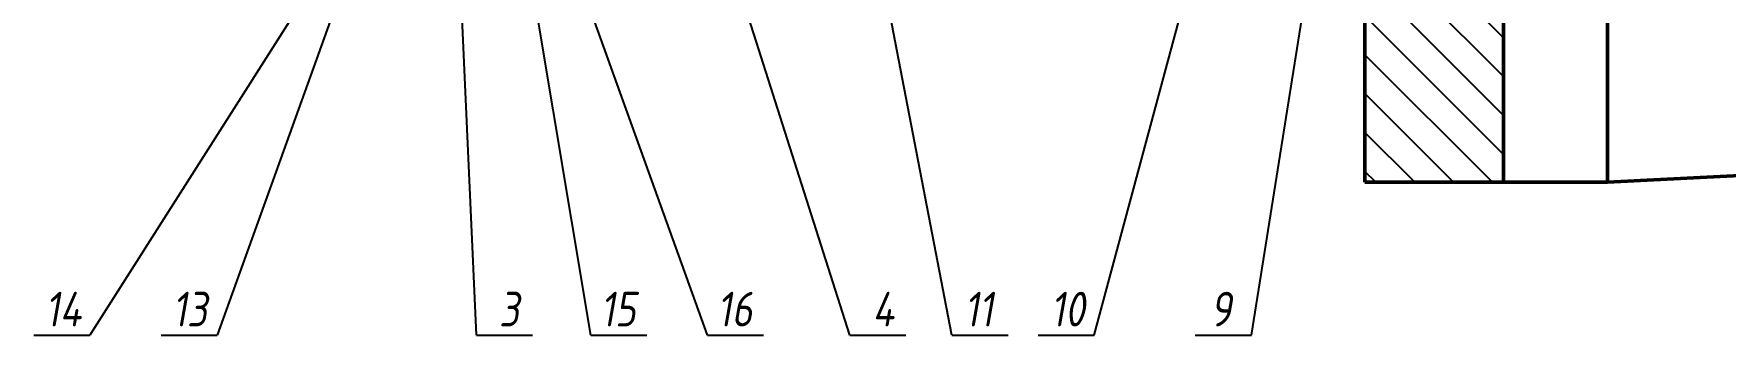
# Model space of a CAD drawing. Header units: millimetres. Extents: x 155 to 2756, y -275 to 1324.
# Drawn here: x 1123.2 to 1367.2, y 238.3 to 281.8 of the extents above; entities that cross this region are included whole.
import ezdxf

# ---------------------------------------------------------------- set-up
doc = ezdxf.new("R2010")
doc.units = ezdxf.units.MM
for name, color, linetype, lineweight in [('Контур', 5, 'Continuous', 50), ('Текст', 242, 'Continuous', 25), ('Тонкие линии', 200, 'Continuous', 25), ('Штриховка', 26, 'Continuous', 25)]:
    doc.layers.add(name, color=color, linetype=linetype, lineweight=lineweight)
doc.styles.add('5', font='txt.shx', dxfattribs={"width": 0.8, "oblique": 10, "height": 5})

msp = doc.modelspace()

# ---------------------------------------------------------------- hatches: boundary and pattern name
at = {"layer": 'Штриховка'}
h = msp.add_hatch(dxfattribs=at)
h.set_pattern_fill('ANSI31', color=256, scale=1.25, angle=90, style=0)
h.paths.add_polyline_path([(1226.25, 459.79), (1226.25, 482.06), (1226.25, 500.34), (1221.25, 500.34, 0.414214), (1218.25, 497.34), (1218.25, 464.8), (1209.25, 464.8), (1209.25, 438.84), (1215.79, 438.84), (1215.79, 440.34), (1233.06, 440.34), (1238.41, 452.82), (1237.36, 455.44), (1239.22, 459.79)])
h.paths.add_polyline_path([(1226.25, 459.79), (1239.22, 459.79), (1242.48, 467.4), (1239.26, 468.78), (1240.86, 472.51), (1229.28, 477.47, -0.300007), (1226.25, 482.06)])
h.paths.add_polyline_path([(1268.43, 459.79, 0.146772), (1266.22, 461.63), (1254.65, 466.59), (1253.06, 462.87), (1249.83, 464.25), (1247.92, 459.79)])
h.paths.add_polyline_path([(1269.25, 440.34), (1269.25, 457.04, 0.146772), (1268.43, 459.79), (1247.92, 459.79), (1244.71, 452.29), (1242.08, 451.24), (1237.41, 440.34)])
h.paths.add_polyline_path([(1228.99, 346.81), (1269.25, 350.34), (1269.25, 355.38), (1252.96, 355.38), (1251.74, 356.6), (1248.42, 356.6), (1246.24, 360.38), (1248.42, 364.16), (1251.74, 364.16), (1252.96, 365.38), (1269.25, 365.38), (1269.25, 370.34), (1215.79, 370.34), (1215.79, 371.84), (1209.25, 371.84), (1209.25, 345.87), (1218.25, 345.87), (1218.25, 337.36), (1226.25, 337.36), (1226.25, 343.83, -0.388879)])
h.paths.add_polyline_path([(1226.25, 318.9), (1226.25, 325.36), (1218.25, 325.36), (1218.25, 311.57, 0.388879), (1220.99, 308.58), (1310.69, 300.74, -0.388879), (1315.25, 295.75), (1315.25, 260.34), (1335.25, 260.34), (1335.25, 305.34), (1327.25, 305.34), (1327.25, 307.32), (1228.99, 315.91, -0.388879)])

# ---------------------------------------------------------------- linework, layer by layer
at = {"layer": 'Контур'}
for p, q in [((1350.25, 260.34), (1350.25, 550.34)), ((1335.25, 260.34), (1335.25, 523.34)), ((1315.25, 260.34), (1315.25, 295.75)), ((1350.25, 260.34), (1415.25, 263.71)), ((1335.25, 260.34), (1315.25, 260.34)), ((1335.25, 260.34), (1350.25, 260.34))]:
    msp.add_line(p, q, dxfattribs=at)
at = {"layer": 'Тонкие линии'}
for p, q in [((1298.86, 238.28), (1322.39, 385.98)), ((1276.18, 238.28), (1308.62, 358.79)), ((1255.66, 238.28), (1238.08, 329.52)), ((1240.92, 238.28), (1217.47, 311.96)), ((1170.83, 297.18), (1149.63, 238.28)), ((1165.11, 291.48), (1131.26, 238.28)), ((1203.54, 238.28), (1194.73, 290.93)), ((1220.36, 238.28), (1201.05, 292.1)), ((1187.03, 238.28), (1184.79, 288.4)), ((1123.18, 238.28), (1131.26, 238.28)), ((1141.54, 238.28), (1149.63, 238.28)), ((1187.03, 238.28), (1195.12, 238.28)), ((1203.54, 238.28), (1211.62, 238.28)), ((1220.36, 238.28), (1228.45, 238.28)), ((1240.92, 238.28), (1249.01, 238.28)), ((1255.66, 238.28), (1263.75, 238.28)), ((1268.09, 238.28), (1276.18, 238.28)), ((1290.77, 238.28), (1298.86, 238.28))]:
    msp.add_line(p, q, dxfattribs=at)

# ---------------------------------------------------------------- texts
at = {"layer": 'Текст', "style": '5', "oblique": 10, "width": 0.8}
for s, p in [('14', (1124.81, 239.54)), ('13', (1143.17, 239.54)), ('3', (1190.28, 239.54)), ('15', (1204.93, 239.54)), ('16', (1221.76, 239.54)), ('4', (1244.17, 239.54)), ('11', (1257.44, 239.54)), ('10', (1269.88, 239.54)), ('9', (1292.91, 239.54))]:
    msp.add_text(s, height=5, dxfattribs=at).set_placement(p)

doc.saveas('drawing.dxf')
